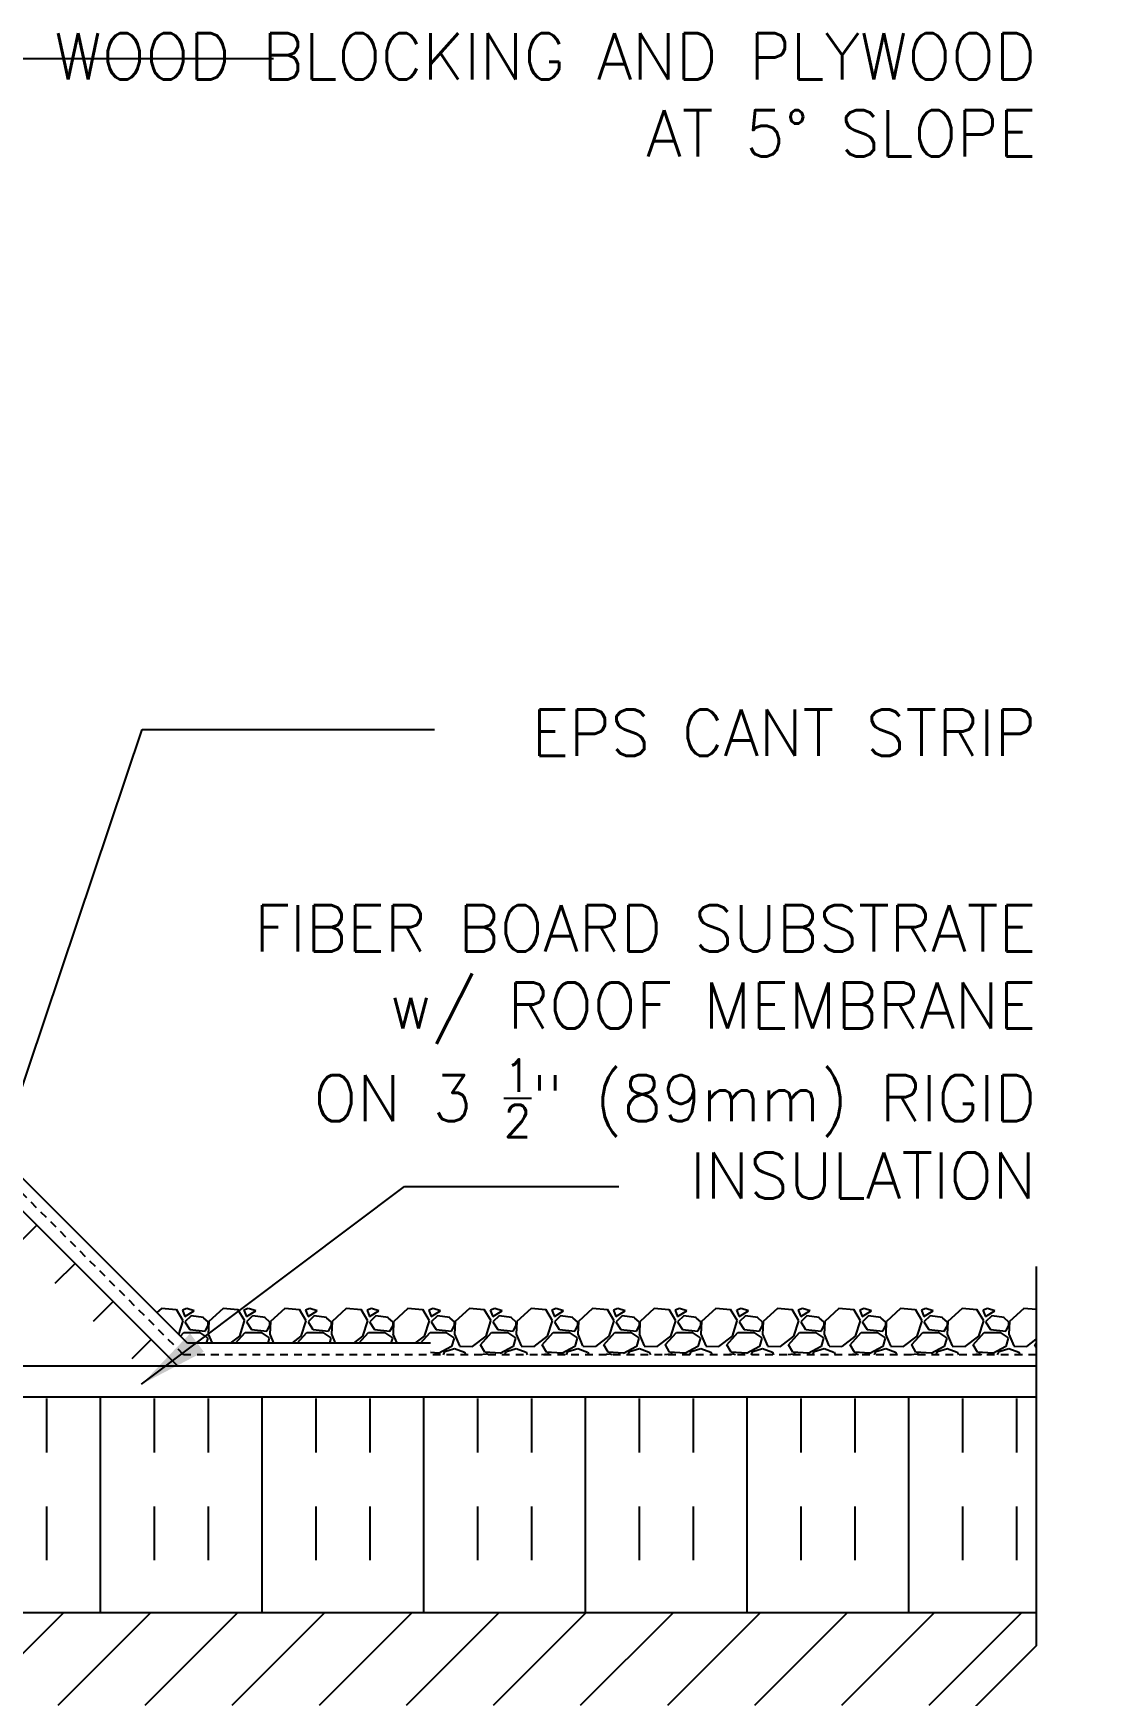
# Model space of a CAD drawing. Header units: inches. Extents: x 72.8 to 125.9, y 95.9 to 179.3.
# Drawn here: x 108.64 to 125.92, y 151.43 to 178.41 of the extents above; entities that cross this region are included whole.
import ezdxf

# ---------------------------------------------------------------- set-up
doc = ezdxf.new("R2010")
doc.units = ezdxf.units.IN
doc.header["$LTSCALE"] = 0.5
doc.header["$MEASUREMENT"] = 0
doc.linetypes.add('DASHED2', pattern=[0.375, 0.25, -0.125])
for name, color, linetype in [('HATCH', 12, 'Continuous'), ('line25', 2, 'Continuous'), ('LINE50', 5, 'Continuous'), ('LINE9', 9, 'Continuous'), ('TEXT', 4, 'Continuous')]:
    doc.layers.add(name, color=color, linetype=linetype)
doc.styles.add('DIM', font='romans.shx', dxfattribs={"width": 0.7})
doc.styles.add('ROMANS', font='romans.shx', dxfattribs={"height": 0.75})
doc.dimstyles.new('ext_12', dxfattribs={"dimscale": 12, "dimtxt": 0.09375, "dimasz": 0.09375, "dimexe": 0.09375, "dimexo": 0.0625, "dimgap": 0.0625, "dimtad": 1, "dimdec": 1, "dimzin": 3, "dimdsep": 46, "dimlunit": 4, "dimtxsty": 'DIM', "dimcen": 0.09, "dimdle": 0.09375, "dimclrt": 4, "dimadec": 0, "dimazin": 0, "dimtfac": 1, "dimtdec": 1, "dimtmove": 2, "dimatfit": 3, "dimfxl": 1, "dimfrac": 2, "dimtolj": 1, "dimtzin": 0, "dimarcsym": 0})

msp = doc.modelspace()

# ---------------------------------------------------------------- hatches: boundary and pattern name
at = {"layer": 'HATCH'}
h = msp.add_hatch(dxfattribs=at)
h.set_pattern_fill('INSUL', color=256, scale=7, angle=45, style=0)
h.set_pattern_definition([(45, (-0.5184, -2.1274), (-1.856155, 1.856155), []), (45, (-1.137, -1.5087), (-1.856155, 1.856155), [0.875, -0.875]), (45, (-1.7558, -0.89), (-1.856155, 1.856155), [0.875, -0.875])])
h.paths.add_polyline_path([(108.033, 156.899), (110.862, 156.899), (106.785, 160.975), (106.785, 158.147)])
h = msp.add_hatch(dxfattribs=at)
h.set_pattern_fill('INSUL', color=256, scale=7, angle=90, style=0)
h.set_pattern_definition([(90, (-0.5184, -2.1274), (-2.625, 2e-16), []), (90, (-1.3934, -2.1274), (-2.625, 2e-16), [0.875, -0.875]), (90, (-2.2684, -2.1274), (-2.625, 2e-16), [0.875, -0.875])])
edge = h.paths.add_edge_path()
edge.add_arc((106.877, 153.095), 0.0312, 90, 270)
edge.add_line((106.877, 153.064), (107.252, 153.064))
edge.add_arc((107.252, 153.095), 0.0312, 270, 450)
edge.add_line((107.252, 153.126), (106.877, 153.126))
edge = h.paths.add_edge_path()
edge.add_line((107.159, 153.064), (107.159, 153.024))
edge.add_line((107.159, 153.024), (107.561, 153.024))
edge.add_arc((107.425, 152.898), 0.186, -41.8195, 42.6425, ccw=False)
edge.add_line((107.563, 152.774), (124.925, 152.774))
edge.add_line((124.925, 152.774), (124.925, 156.274))
edge.add_line((124.925, 156.274), (106.785, 156.274))
edge.add_line((106.785, 156.274), (106.785, 153.024))
edge.add_line((106.785, 153.024), (106.971, 153.024))
edge.add_line((106.971, 153.024), (106.971, 153.064))
edge.add_line((106.971, 153.064), (107.159, 153.064))
h.paths.add_polyline_path([(107.252, 153.251), (107.252, 153.126), (106.877, 153.126), (106.877, 153.251)])
h = msp.add_hatch(dxfattribs=at)
h.set_pattern_fill('ANSI31', color=256, scale=8, style=0)
h.set_pattern_definition([(45, (-0.5184, -2.1274), (-0.707107, 0.707107), [])])
h.paths.add_polyline_path([(123.964, 151.274), (124.925, 152.235), (124.925, 152.774), (100.16, 152.774), (100.16, 151.274)])

# ---------------------------------------------------------------- linework, layer by layer
for p, q in [((111.142, 157.149), (107.035, 161.256)), ((110.722, 157.712), (110.647, 157.644)), ((110.962, 157.692), (110.722, 157.712)), ((111.073, 157.513), (110.963, 157.693)), ((111.131, 157.712), (111.061, 157.682)), ((111.061, 157.683), (111.101, 157.583)), ((111.101, 157.583), (111.251, 157.673)), ((111.202, 157.593), (111.102, 157.493)), ((111.252, 157.673), (111.132, 157.713)), ((111.403, 157.563), (111.203, 157.593)), ((111.722, 157.712), (111.492, 157.502)), ((111.962, 157.692), (111.722, 157.712)), ((112.073, 157.513), (111.963, 157.693)), ((112.131, 157.712), (112.061, 157.682)), ((112.061, 157.683), (112.101, 157.583)), ((112.101, 157.583), (112.251, 157.673)), ((112.202, 157.593), (112.102, 157.493)), ((112.252, 157.673), (112.132, 157.713)), ((112.403, 157.563), (112.203, 157.593)), ((112.722, 157.712), (112.492, 157.502)), ((112.962, 157.692), (112.722, 157.712)), ((113.073, 157.513), (112.963, 157.693)), ((113.132, 157.712), (113.061, 157.682)), ((113.061, 157.683), (113.101, 157.583)), ((113.101, 157.583), (113.251, 157.673)), ((113.202, 157.593), (113.102, 157.493)), ((113.252, 157.673), (113.132, 157.713)), ((113.403, 157.563), (113.203, 157.593)), ((113.722, 157.712), (113.492, 157.502)), ((113.962, 157.692), (113.722, 157.712)), ((114.073, 157.513), (113.963, 157.693)), ((114.061, 157.683), (114.101, 157.583)), ((114.132, 157.712), (114.062, 157.682)), ((114.101, 157.583), (114.251, 157.673)), ((114.202, 157.593), (114.102, 157.493)), ((114.252, 157.673), (114.132, 157.713)), ((114.403, 157.563), (114.203, 157.593)), ((114.722, 157.712), (114.492, 157.502)), ((114.962, 157.692), (114.722, 157.712)), ((115.073, 157.513), (114.963, 157.693)), ((115.061, 157.683), (115.101, 157.583)), ((115.132, 157.712), (115.062, 157.682)), ((115.101, 157.583), (115.251, 157.673)), ((115.202, 157.593), (115.102, 157.493)), ((115.252, 157.673), (115.132, 157.713)), ((115.403, 157.563), (115.203, 157.593)), ((115.722, 157.712), (115.492, 157.502)), ((115.962, 157.692), (115.722, 157.712)), ((116.073, 157.513), (115.963, 157.693)), ((116.061, 157.683), (116.101, 157.583)), ((116.132, 157.712), (116.062, 157.682)), ((116.101, 157.583), (116.251, 157.673)), ((116.202, 157.593), (116.102, 157.493)), ((116.252, 157.673), (116.132, 157.713)), ((116.403, 157.563), (116.203, 157.593)), ((116.722, 157.712), (116.492, 157.502)), ((116.962, 157.692), (116.722, 157.712)), ((117.073, 157.513), (116.963, 157.693)), ((117.061, 157.683), (117.101, 157.583)), ((117.132, 157.712), (117.062, 157.682)), ((117.101, 157.583), (117.251, 157.673)), ((117.202, 157.593), (117.102, 157.493)), ((117.252, 157.673), (117.132, 157.713)), ((117.403, 157.563), (117.203, 157.593)), ((117.722, 157.712), (117.492, 157.502)), ((117.962, 157.692), (117.722, 157.712)), ((118.073, 157.513), (117.963, 157.693)), ((118.061, 157.683), (118.101, 157.583)), ((118.132, 157.712), (118.062, 157.682)), ((118.101, 157.583), (118.251, 157.673)), ((118.202, 157.593), (118.102, 157.493)), ((118.252, 157.673), (118.132, 157.713)), ((118.403, 157.563), (118.203, 157.593)), ((118.722, 157.712), (118.492, 157.502)), ((118.962, 157.692), (118.722, 157.712)), ((119.073, 157.513), (118.963, 157.693)), ((119.061, 157.683), (119.101, 157.583)), ((119.132, 157.712), (119.062, 157.682)), ((119.101, 157.583), (119.251, 157.673)), ((119.202, 157.593), (119.102, 157.493)), ((119.252, 157.673), (119.132, 157.713)), ((119.403, 157.563), (119.203, 157.593)), ((119.722, 157.712), (119.492, 157.502)), ((119.962, 157.692), (119.722, 157.712)), ((120.073, 157.513), (119.963, 157.693)), ((120.061, 157.683), (120.101, 157.583)), ((120.132, 157.712), (120.062, 157.682)), ((120.101, 157.583), (120.251, 157.673)), ((120.202, 157.593), (120.102, 157.493)), ((120.252, 157.673), (120.132, 157.713)), ((120.403, 157.563), (120.203, 157.593)), ((120.722, 157.712), (120.492, 157.502)), ((120.962, 157.692), (120.722, 157.712)), ((121.073, 157.513), (120.963, 157.693)), ((121.061, 157.683), (121.101, 157.583)), ((121.132, 157.712), (121.062, 157.682)), ((121.101, 157.583), (121.251, 157.673)), ((121.202, 157.593), (121.102, 157.493)), ((121.252, 157.673), (121.132, 157.713)), ((121.403, 157.563), (121.203, 157.593)), ((121.722, 157.712), (121.492, 157.502)), ((121.962, 157.692), (121.722, 157.712)), ((122.073, 157.513), (121.963, 157.693)), ((122.061, 157.683), (122.101, 157.583)), ((122.132, 157.712), (122.062, 157.682)), ((122.101, 157.583), (122.251, 157.673)), ((122.202, 157.593), (122.102, 157.493)), ((122.252, 157.673), (122.132, 157.713)), ((122.403, 157.563), (122.203, 157.593)), ((122.722, 157.712), (122.492, 157.502)), ((122.962, 157.692), (122.722, 157.712)), ((123.073, 157.513), (122.963, 157.693)), ((123.061, 157.683), (123.101, 157.583)), ((123.132, 157.712), (123.062, 157.682)), ((123.101, 157.583), (123.251, 157.673)), ((123.202, 157.593), (123.102, 157.493)), ((123.252, 157.673), (123.132, 157.713)), ((123.403, 157.563), (123.203, 157.593)), ((123.722, 157.712), (123.492, 157.502)), ((123.962, 157.692), (123.722, 157.712)), ((124.073, 157.513), (123.963, 157.693)), ((124.061, 157.683), (124.101, 157.583)), ((124.132, 157.712), (124.062, 157.682)), ((124.101, 157.583), (124.251, 157.673)), ((124.202, 157.593), (124.102, 157.493)), ((124.252, 157.673), (124.132, 157.713)), ((124.403, 157.563), (124.203, 157.593)), ((124.722, 157.712), (124.492, 157.502)), ((124.925, 157.695), (124.722, 157.712)), ((111.001, 157.29), (111.072, 157.512)), ((111.028, 157.263), (111.082, 157.322)), ((111.082, 157.323), (111.342, 157.323)), ((111.101, 157.493), (111.181, 157.373)), ((111.182, 157.372), (111.432, 157.342)), ((111.341, 157.324), (111.471, 157.234)), ((111.483, 157.491), (111.403, 157.561)), ((111.432, 157.343), (111.482, 157.433)), ((111.491, 157.503), (111.481, 157.293)), ((111.482, 157.433), (111.482, 157.493)), ((111.925, 157.149), (112.082, 157.322)), ((111.992, 157.262), (112.072, 157.512)), ((112.082, 157.323), (112.342, 157.323)), ((112.101, 157.493), (112.181, 157.373)), ((112.182, 157.372), (112.432, 157.342)), ((112.341, 157.324), (112.471, 157.234)), ((112.483, 157.491), (112.403, 157.561)), ((112.432, 157.343), (112.482, 157.433)), ((112.491, 157.503), (112.481, 157.293)), ((112.482, 157.433), (112.482, 157.493)), ((112.925, 157.149), (113.082, 157.322)), ((112.992, 157.262), (113.072, 157.512)), ((113.082, 157.323), (113.342, 157.323)), ((113.101, 157.493), (113.181, 157.373)), ((113.182, 157.372), (113.432, 157.342)), ((113.341, 157.324), (113.471, 157.234)), ((113.483, 157.491), (113.403, 157.561)), ((113.432, 157.343), (113.482, 157.433)), ((113.491, 157.503), (113.481, 157.293)), ((113.482, 157.433), (113.482, 157.493)), ((113.925, 157.149), (114.082, 157.322)), ((113.992, 157.262), (114.072, 157.512)), ((114.082, 157.323), (114.342, 157.323)), ((114.101, 157.493), (114.181, 157.373)), ((114.182, 157.372), (114.432, 157.342)), ((114.341, 157.324), (114.471, 157.234)), ((114.483, 157.491), (114.403, 157.561)), ((114.432, 157.343), (114.482, 157.433)), ((114.491, 157.503), (114.481, 157.293)), ((114.482, 157.433), (114.482, 157.493)), ((114.925, 157.149), (115.082, 157.322)), ((114.992, 157.262), (115.072, 157.512)), ((115.082, 157.323), (115.342, 157.323)), ((115.101, 157.493), (115.181, 157.373)), ((115.182, 157.372), (115.432, 157.342)), ((115.341, 157.324), (115.471, 157.234)), ((115.483, 157.491), (115.403, 157.561)), ((115.432, 157.343), (115.482, 157.433)), ((115.491, 157.503), (115.481, 157.293)), ((115.482, 157.433), (115.482, 157.493)), ((115.902, 157.123), (116.082, 157.322)), ((115.992, 157.262), (116.072, 157.512)), ((116.082, 157.323), (116.342, 157.323)), ((116.101, 157.493), (116.181, 157.373)), ((116.182, 157.372), (116.432, 157.342)), ((116.341, 157.324), (116.471, 157.234)), ((116.483, 157.491), (116.403, 157.561)), ((116.432, 157.343), (116.482, 157.433)), ((116.491, 157.503), (116.481, 157.293)), ((116.482, 157.433), (116.482, 157.493)), ((116.902, 157.123), (117.082, 157.322)), ((116.992, 157.262), (117.072, 157.512)), ((117.082, 157.323), (117.342, 157.323)), ((117.101, 157.493), (117.181, 157.373)), ((117.182, 157.372), (117.432, 157.342)), ((117.341, 157.324), (117.471, 157.234)), ((117.483, 157.491), (117.403, 157.561)), ((117.432, 157.343), (117.482, 157.433)), ((117.491, 157.503), (117.481, 157.293)), ((117.482, 157.433), (117.482, 157.493)), ((117.902, 157.123), (118.082, 157.322)), ((117.992, 157.262), (118.072, 157.512)), ((118.082, 157.323), (118.342, 157.323)), ((118.101, 157.493), (118.181, 157.373)), ((118.182, 157.372), (118.432, 157.342)), ((118.341, 157.324), (118.471, 157.234)), ((118.483, 157.491), (118.403, 157.561)), ((118.432, 157.343), (118.482, 157.433)), ((118.491, 157.503), (118.481, 157.293)), ((118.482, 157.433), (118.482, 157.493)), ((118.902, 157.123), (119.082, 157.322)), ((118.992, 157.262), (119.072, 157.512)), ((119.082, 157.323), (119.342, 157.323)), ((119.101, 157.493), (119.181, 157.373)), ((119.182, 157.372), (119.432, 157.342)), ((119.341, 157.324), (119.471, 157.234)), ((119.483, 157.491), (119.403, 157.561)), ((119.432, 157.343), (119.482, 157.433)), ((119.491, 157.503), (119.481, 157.293)), ((119.482, 157.433), (119.482, 157.493)), ((119.902, 157.123), (120.082, 157.322)), ((119.992, 157.262), (120.072, 157.512)), ((120.082, 157.323), (120.342, 157.323)), ((120.101, 157.493), (120.181, 157.373)), ((120.182, 157.372), (120.432, 157.342)), ((120.341, 157.324), (120.471, 157.234)), ((120.483, 157.491), (120.403, 157.561)), ((120.432, 157.343), (120.482, 157.433)), ((120.491, 157.503), (120.481, 157.293)), ((120.482, 157.433), (120.482, 157.493)), ((120.902, 157.123), (121.082, 157.322)), ((120.992, 157.262), (121.072, 157.512)), ((121.082, 157.323), (121.342, 157.323)), ((121.101, 157.493), (121.181, 157.373)), ((121.182, 157.372), (121.432, 157.342)), ((121.341, 157.324), (121.471, 157.234)), ((121.483, 157.491), (121.403, 157.561)), ((121.432, 157.343), (121.482, 157.433)), ((121.491, 157.503), (121.481, 157.293)), ((121.482, 157.433), (121.482, 157.493)), ((121.902, 157.123), (122.082, 157.322)), ((121.992, 157.262), (122.072, 157.512)), ((122.082, 157.323), (122.342, 157.323)), ((122.101, 157.493), (122.181, 157.373)), ((122.182, 157.372), (122.432, 157.342)), ((122.341, 157.324), (122.471, 157.234)), ((122.483, 157.491), (122.403, 157.561)), ((122.432, 157.343), (122.482, 157.433)), ((122.491, 157.503), (122.481, 157.293)), ((122.482, 157.433), (122.482, 157.493)), ((122.902, 157.123), (123.082, 157.322)), ((122.992, 157.262), (123.072, 157.512)), ((123.082, 157.323), (123.342, 157.323)), ((123.101, 157.493), (123.181, 157.373)), ((123.182, 157.372), (123.432, 157.342)), ((123.341, 157.324), (123.471, 157.234)), ((123.483, 157.491), (123.403, 157.561)), ((123.432, 157.343), (123.482, 157.433)), ((123.491, 157.503), (123.481, 157.293)), ((123.482, 157.433), (123.482, 157.493)), ((123.902, 157.123), (124.082, 157.323)), ((123.992, 157.262), (124.072, 157.512)), ((124.082, 157.323), (124.342, 157.323)), ((124.101, 157.493), (124.181, 157.373)), ((124.182, 157.372), (124.432, 157.342)), ((124.341, 157.324), (124.471, 157.234)), ((124.483, 157.491), (124.403, 157.561)), ((124.432, 157.343), (124.482, 157.433)), ((124.491, 157.503), (124.481, 157.293)), ((124.482, 157.433), (124.482, 157.493)), ((115.09, 157.149), (111.142, 157.149)), ((111.472, 157.232), (111.448, 157.149)), ((111.48, 157.294), (111.542, 157.149)), ((111.843, 157.149), (111.992, 157.263)), ((112.472, 157.232), (112.448, 157.149)), ((112.48, 157.294), (112.542, 157.149)), ((112.843, 157.149), (112.992, 157.263)), ((113.472, 157.232), (113.448, 157.149)), ((113.48, 157.294), (113.542, 157.149)), ((113.843, 157.149), (113.992, 157.263)), ((114.472, 157.232), (114.448, 157.149)), ((114.48, 157.294), (114.542, 157.149)), ((114.843, 157.149), (114.992, 157.263)), ((115.432, 157.092), (115.222, 156.982)), ((115.322, 157.013), (115.482, 157.063)), ((115.472, 157.232), (115.432, 157.092)), ((115.48, 157.294), (115.56, 157.104)), ((115.481, 157.062), (115.641, 157.002)), ((115.561, 157.102), (115.771, 157.092)), ((115.772, 157.093), (115.992, 157.263)), ((115.973, 157.002), (115.903, 157.122)), ((116.432, 157.092), (116.222, 156.982)), ((116.322, 157.013), (116.482, 157.063)), ((116.472, 157.232), (116.432, 157.092)), ((116.48, 157.294), (116.56, 157.104)), ((116.481, 157.062), (116.641, 157.002)), ((116.561, 157.102), (116.771, 157.092)), ((116.772, 157.093), (116.992, 157.263)), ((116.973, 157.002), (116.903, 157.122)), ((117.432, 157.092), (117.222, 156.982)), ((117.322, 157.013), (117.482, 157.063)), ((117.472, 157.232), (117.432, 157.092)), ((117.48, 157.294), (117.56, 157.104)), ((117.481, 157.062), (117.641, 157.002)), ((117.561, 157.102), (117.771, 157.092)), ((117.772, 157.093), (117.992, 157.263)), ((117.973, 157.002), (117.903, 157.122)), ((118.432, 157.092), (118.222, 156.982)), ((118.322, 157.013), (118.482, 157.063)), ((118.472, 157.232), (118.432, 157.092)), ((118.48, 157.294), (118.56, 157.104)), ((118.481, 157.062), (118.641, 157.002)), ((118.561, 157.102), (118.771, 157.092)), ((118.772, 157.093), (118.992, 157.263)), ((118.973, 157.002), (118.903, 157.122)), ((119.432, 157.092), (119.222, 156.982)), ((119.322, 157.013), (119.482, 157.063)), ((119.472, 157.232), (119.432, 157.092)), ((119.48, 157.294), (119.56, 157.104)), ((119.481, 157.062), (119.641, 157.002)), ((119.561, 157.102), (119.771, 157.092)), ((119.772, 157.093), (119.992, 157.263)), ((119.973, 157.002), (119.903, 157.122)), ((120.432, 157.092), (120.222, 156.982)), ((120.322, 157.013), (120.482, 157.063)), ((120.472, 157.232), (120.432, 157.092)), ((120.48, 157.294), (120.56, 157.104)), ((120.481, 157.062), (120.641, 157.002)), ((120.561, 157.102), (120.771, 157.092)), ((120.772, 157.093), (120.992, 157.263)), ((120.973, 157.002), (120.903, 157.122)), ((121.432, 157.092), (121.222, 156.982)), ((121.322, 157.013), (121.482, 157.063)), ((121.472, 157.232), (121.432, 157.092)), ((121.48, 157.294), (121.56, 157.104)), ((121.481, 157.062), (121.641, 157.002)), ((121.561, 157.102), (121.771, 157.092)), ((121.772, 157.093), (121.992, 157.263)), ((121.973, 157.002), (121.903, 157.122)), ((122.432, 157.092), (122.222, 156.982)), ((122.322, 157.013), (122.482, 157.063)), ((122.472, 157.232), (122.432, 157.092)), ((122.48, 157.294), (122.56, 157.104)), ((122.481, 157.062), (122.641, 157.002)), ((122.561, 157.102), (122.771, 157.092)), ((122.772, 157.093), (122.992, 157.263)), ((122.973, 157.002), (122.903, 157.122)), ((123.432, 157.092), (123.222, 156.982)), ((123.322, 157.013), (123.482, 157.063)), ((123.472, 157.232), (123.432, 157.092)), ((123.48, 157.294), (123.56, 157.104)), ((123.481, 157.062), (123.641, 157.002)), ((123.561, 157.102), (123.771, 157.092)), ((123.772, 157.093), (123.992, 157.263)), ((123.973, 157.002), (123.903, 157.122)), ((124.432, 157.092), (124.222, 156.982)), ((124.322, 157.013), (124.482, 157.063)), ((124.472, 157.232), (124.432, 157.092)), ((124.48, 157.294), (124.56, 157.104)), ((124.481, 157.062), (124.641, 157.002)), ((124.561, 157.102), (124.771, 157.092)), ((124.772, 157.093), (124.925, 157.212)), ((124.902, 157.123), (124.925, 157.148)), ((124.925, 157.085), (124.903, 157.122)), ((115.09, 157.024), (115.09, 157.024)), ((115.221, 156.984), (115.09, 156.995)), ((115.299, 156.961), (115.321, 157.013)), ((115.642, 157.002), (115.661, 156.961)), ((115.992, 156.972), (115.891, 156.961)), ((116.221, 156.984), (115.971, 157.004)), ((116.04, 156.961), (115.991, 156.973)), ((116.299, 156.961), (116.321, 157.013)), ((116.642, 157.002), (116.661, 156.961)), ((116.992, 156.972), (116.891, 156.961)), ((117.221, 156.984), (116.971, 157.004)), ((117.04, 156.961), (116.991, 156.973)), ((117.299, 156.961), (117.321, 157.013)), ((117.642, 157.002), (117.661, 156.961)), ((117.992, 156.972), (117.891, 156.961)), ((118.221, 156.984), (117.971, 157.004)), ((118.04, 156.961), (117.991, 156.973)), ((118.299, 156.961), (118.321, 157.013)), ((118.642, 157.002), (118.661, 156.961)), ((118.992, 156.972), (118.891, 156.961)), ((119.221, 156.984), (118.971, 157.004)), ((119.04, 156.961), (118.991, 156.973)), ((119.299, 156.961), (119.321, 157.013)), ((119.642, 157.002), (119.661, 156.961)), ((119.992, 156.972), (119.891, 156.961)), ((120.221, 156.984), (119.971, 157.004)), ((120.04, 156.961), (119.991, 156.973)), ((120.299, 156.961), (120.321, 157.013)), ((120.642, 157.002), (120.661, 156.961)), ((120.992, 156.972), (120.891, 156.961)), ((121.221, 156.984), (120.971, 157.004)), ((121.04, 156.961), (120.991, 156.973)), ((121.299, 156.961), (121.321, 157.013)), ((121.642, 157.002), (121.661, 156.961)), ((121.992, 156.972), (121.891, 156.961)), ((122.221, 156.984), (121.971, 157.004)), ((122.04, 156.961), (121.991, 156.973)), ((122.299, 156.961), (122.321, 157.013)), ((122.642, 157.002), (122.661, 156.961)), ((122.992, 156.972), (122.891, 156.961)), ((123.221, 156.984), (122.971, 157.004)), ((123.04, 156.961), (122.991, 156.973)), ((123.299, 156.961), (123.321, 157.013)), ((123.642, 157.002), (123.661, 156.961)), ((123.992, 156.972), (123.891, 156.961)), ((124.221, 156.984), (123.971, 157.004)), ((124.04, 156.961), (123.991, 156.973)), ((124.299, 156.961), (124.321, 157.013)), ((124.642, 157.002), (124.661, 156.961)), ((124.925, 156.964), (124.891, 156.961))]:
    msp.add_line(p, q, dxfattribs=at)
at = {"layer": 'line25'}
msp.add_line((110.987, 156.774), (106.785, 160.975), dxfattribs=at)
for points in [[(124.925, 156.274), (106.785, 156.274)], [(124.925, 152.774), (100.16, 152.774), (100.16, 144.774)]]:
    msp.add_lwpolyline(points, dxfattribs=at)
at = {"layer": 'LINE50', "color": 9, "linetype": 'DASHED2'}
for p, q in [((111.08, 156.961), (106.91, 161.131)), ((124.925, 156.961), (111.08, 156.961))]:
    msp.add_line(p, q, dxfattribs=at)
at = {"layer": 'LINE9'}
for points in [[(124.925, 158.392), (124.925, 152.235), (123.925, 151.235), (124.925, 151.235), (125.925, 151.235), (124.925, 150.235), (124.925, 143.774)], [(124.925, 156.774), (106.785, 156.774)]]:
    msp.add_lwpolyline(points, dxfattribs=at)

# ---------------------------------------------------------------- texts
at = {"layer": 'TEXT', "char_height": 0.75, "attachment_point": 3, "style": 'ROMANS'}
for s, insert, width in [('\\A1;WOOD BLOCKING AND PLYWOOD \\PAT 5%%D SLOPE', (124.925, 178.409), 17.3954), ('\\A1;EPS CANT STRIP', (124.925, 167.431), 9.59335), ('\\A1;FIBER BOARD SUBSTRATE\\Pw/ ROOF MEMBRANE \\PON 3 {\\H0.7x;\\S1/2;}" (89mm) RIGID \\PINSULATION', (124.925, 164.255), 26.1134)]:
    msp.add_mtext(s, dxfattribs=dict(at, insert=insert, width=width))

# ---------------------------------------------------------------- leaders
at = {"layer": 'TEXT'}
for points in [[(95.898, 176.562), (107.454, 177.998), (112.542, 177.998)], [(107.893, 159.627), (110.407, 167.106), (115.154, 167.106)], [(110.398, 156.482), (114.669, 159.694), (118.15, 159.694)]]:
    msp.add_leader(points, dimstyle='ext_12', override={"dimgap": 0.0625, "dimtad": 0}, dxfattribs=at)

doc.saveas('drawing.dxf')
